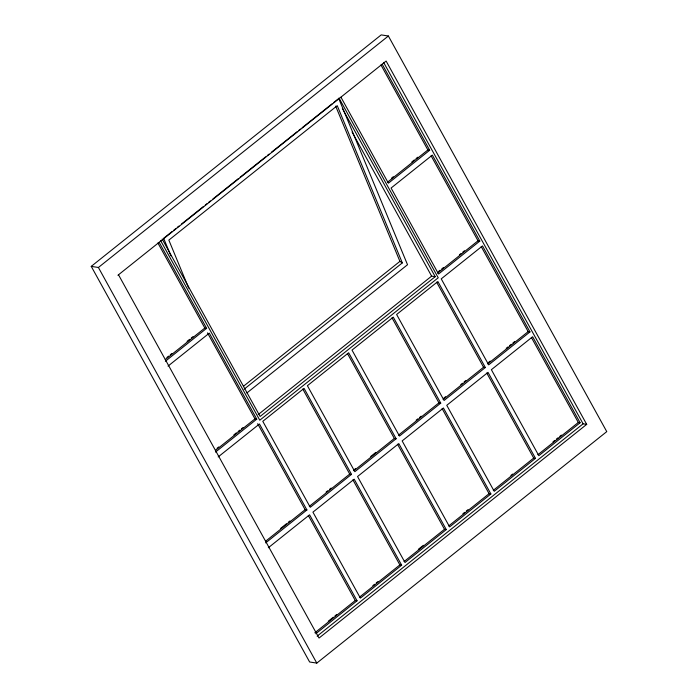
<?xml version="1.0" encoding="UTF-8"?>
<svg xmlns="http://www.w3.org/2000/svg" width="698" height="698" viewBox="0 0 698 698"><rect width="100%" height="100%" fill="white"/><g stroke="black" fill="none" stroke-linecap="round" stroke-linejoin="round"><path stroke-width="1.05" d="M91.237 266.374L381.204 34.9L388.367 36.008L606.763 431.626L316.796 663.1L309.633 661.992L91.237 266.374L98.401 267.482L388.367 36.008M172.136 231.509L163.637 238.288L170.905 255.852M173.837 230.148L175.538 228.796M177.24 227.435L178.941 226.082M181.489 224.041L203.589 206.399M205.291 205.046L206.983 203.685M208.685 202.333L210.386 200.972M212.934 198.939L238.437 178.583M240.138 177.222L265.633 156.867M267.334 155.514L269.035 154.153M271.583 152.12L297.086 131.765M298.788 130.404L300.48 129.051M302.182 127.69L331.934 103.941M333.635 102.589L338.731 98.514L407.527 264.725L246.883 392.965M117.901 275.256L386.125 61.058L586.695 424.375L319.03 638.051L118.468 274.724M166.892 357.472L168.576 356.128M170.26 354.785L171.944 353.441M187.099 341.339L189.629 339.324M191.313 337.972L192.997 336.628M391.622 178.069L393.306 176.725M411.837 161.936L414.359 159.921M416.043 158.568L417.727 157.225M165.26 359.627L204.837 328.034L206.625 328.304L159.161 242.319M387.469 182.239L427.891 149.974L429.68 150.244L382.207 64.26M165.365 361.25L206.625 328.304M429.68 150.244L388.411 183.19L340.947 97.205M168.035 366.092L209.304 333.147L256.768 419.14L215.508 452.077M243.419 386.291L399.919 261.366L402.318 262.902L244.126 389.187M258.234 414.56L431.626 276.138L435.212 276.687L342.343 108.452M217.034 448.299L218.718 446.956M233.874 434.854L236.395 432.839M238.088 431.495L239.772 430.151M241.456 428.808L243.14 427.464M438.396 271.592L440.08 270.239M441.764 268.896L443.448 267.552M459.45 254.779L461.134 253.435M462.818 252.091L464.502 250.748M215.403 450.454L254.979 418.861L256.768 419.14M437.611 273.066L478.025 240.801L479.823 241.08L432.35 155.096L391.089 188.032L438.553 274.017L479.823 241.08M435.212 276.687L260.118 416.462L162.18 239.056M218.177 456.92L259.447 423.983L306.911 509.968L265.65 542.904M280.648 528.377L286.538 523.675M288.222 522.322L289.906 520.978M326.097 492.09L327.781 490.746M329.465 489.403L331.149 488.059M353.869 469.929L355.552 468.585M370.708 456.483L375.76 452.444M416.156 420.196L417.84 418.852M419.533 417.509L421.217 416.165M443.928 398.035L445.612 396.682M460.767 384.589L462.451 383.237M464.135 381.893L465.819 380.55M488.539 362.419L490.223 361.075M506.225 348.302L507.908 346.958M509.592 345.615L511.276 344.271M512.96 342.927L514.644 341.575M265.537 541.29L305.122 509.688L306.911 509.968M309.31 506.347L349.733 474.082L351.522 474.352L304.058 388.367L262.788 421.313L310.261 507.298L351.522 474.352M353.921 470.74L394.344 438.466L396.132 438.745L348.668 352.76L307.399 385.697L354.863 471.682L396.132 438.745M398.532 435.124L438.955 402.859L440.743 403.13L393.271 317.145L352.01 350.091L399.474 436.076L440.743 403.13M443.143 399.509L483.557 367.244L485.354 367.523L437.882 281.538L396.621 314.475L444.085 400.46L485.354 367.523M487.745 363.902L528.168 331.637L529.965 331.908L482.493 245.923L441.232 278.86L488.696 364.853L529.965 331.908M268.32 547.755L309.589 514.81L357.053 600.795L315.793 633.74M328.261 621.229L333.312 617.189M334.996 615.845L336.68 614.502M372.872 585.613L374.556 584.27M376.239 582.926L377.923 581.582M418.32 549.326L423.372 545.295M462.931 513.719L464.615 512.376M466.299 511.032L467.983 509.68M510.91 475.417L512.594 474.073M552.999 441.825L554.683 440.473M556.367 439.129L558.051 437.786M559.735 436.442L561.419 435.098M314.842 632.789L355.265 600.524L357.053 600.795M359.453 597.183L399.875 564.909L401.664 565.188L354.191 479.203L312.931 512.14L360.395 598.125L401.664 565.188M404.063 561.567L444.486 529.302L446.275 529.573L398.802 443.588L357.542 476.533L405.006 562.518L446.275 529.573M448.674 525.952L489.089 493.687L490.886 493.966L443.413 407.981L402.153 440.918L449.617 526.903L490.886 493.966M493.277 490.345L533.7 458.08L535.497 458.35L488.024 372.366L446.764 405.302L494.228 491.296L535.497 458.35M537.888 454.73L578.31 422.465L580.099 422.744L532.635 336.75L491.375 369.696L538.839 455.681L580.099 422.744M317.136 636.157L583.109 423.826L586.695 424.375M383.595 62.392L583.109 423.826M380.942 64.931L427.891 149.974M431.085 155.759L478.025 240.801M481.227 246.595L528.168 331.637M531.37 337.422L578.31 422.465M338.984 98.008L438.222 277.778L259.778 420.222L160.54 240.452M436.616 282.201L483.557 367.244M486.759 373.037L533.7 458.08M352.089 132.053L431.626 276.138M392.006 317.817L438.955 402.859M442.148 408.644L489.089 493.687M347.395 353.424L394.344 438.466M397.537 444.26L444.486 529.302M302.784 389.039L349.733 474.082M352.926 479.866L399.875 564.909M157.896 242.991L204.837 328.034M207.515 332.876L254.979 418.861M257.658 423.703L305.122 509.688M308.315 515.482L355.265 600.524M98.401 267.482L316.796 663.1M402.318 262.902L337.247 105.677L168.846 240.112L188.739 288.178M335.677 106.148L399.919 261.366"/></g></svg>
